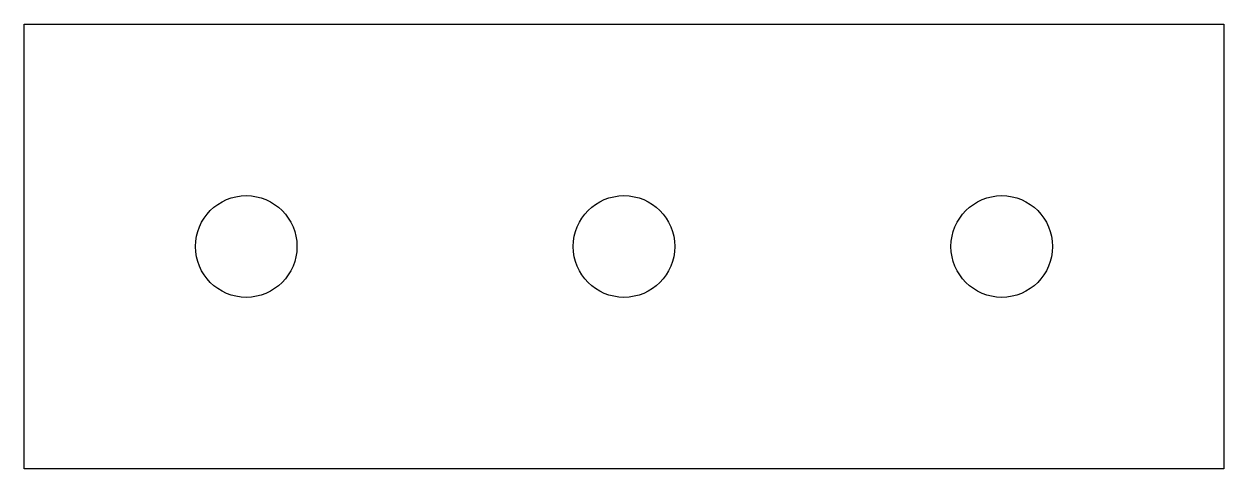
# Model space of a CAD drawing. Header units: millimetres. Extents: x -10 to 44, y -10 to 10.
import ezdxf

# ---------------------------------------------------------------- set-up
doc = ezdxf.new("R2010")
doc.units = ezdxf.units.MM
doc.layers.get('0').update_dxf_attribs({"linetype": 'CONTINUOUS'})

msp = doc.modelspace()

# ---------------------------------------------------------------- linework, layer by layer
msp.add_lwpolyline([(44, -10), (-10, -10), (-10, 10), (44, 10)], close=True)
for centre in [(0, 0), (17, 0), (34, 0)]:
    msp.add_circle(centre, 2.285)

doc.saveas('drawing.dxf')
